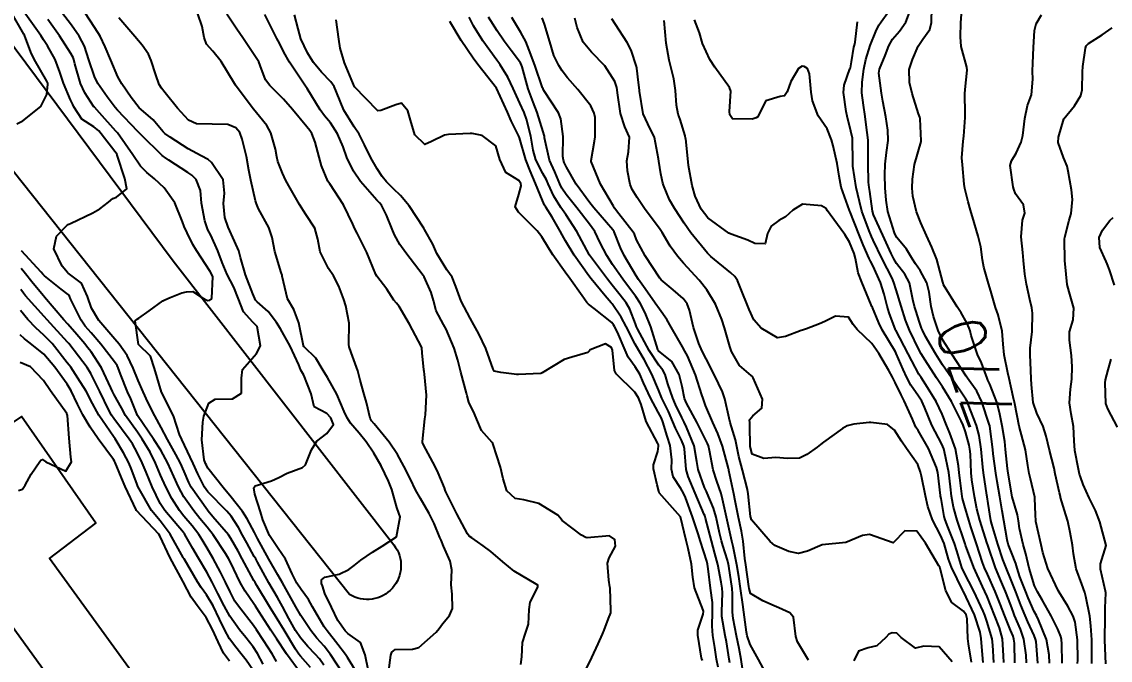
# Model space of a CAD drawing. Header units: metres. Extents: x 307586 to 320046, y 7427249 to 7434250.
# Drawn here: x 317930.8 to 318022.8, y 7431500.3 to 7431554.3 of the extents above; entities that cross this region are included whole.
import ezdxf
from ezdxf.enums import TextEntityAlignment as Align

# ---------------------------------------------------------------- set-up
doc = ezdxf.new("R2010")
doc.units = ezdxf.units.M
doc.header["$MEASUREMENT"] = 0
for name, color, linetype in [('Cotas', 45, 'Continuous'), ('Curvas de Nivel 1m', 11, 'Continuous'), ('Curvas de Nivel 5m', 15, 'Continuous'), ('Edificações', 30, 'Continuous'), ('Vias Primárias', 230, 'Continuous')]:
    doc.layers.add(name, color=color, linetype=linetype)
doc.styles.add('Style-STANDARD', font='STANDARD.shx')

msp = doc.modelspace()

# ---------------------------------------------------------------- linework, layer by layer
at = {"layer": 'Curvas de Nivel 1m', "flags": 128}
for points, elevation in [([(317930.397, 7431545.626), (317930.911, 7431545.894), (317932.441, 7431547.087), (317932.933, 7431548.104), (317933.033, 7431548.988), (317933.013, 7431549.079), (317932.945, 7431549.239), (317931.877, 7431551.096), (317931.57, 7431551.693), (317931.043, 7431553.109), (317930.995, 7431553.22), (317929.88, 7431555.121)], 747), ([(317955.242, 7431499.687), (317954.371, 7431500.645), (317954.232, 7431500.821), (317953.972, 7431501.229), (317952.991, 7431502.834), (317952.407, 7431503.796), (317951.764, 7431504.847), (317950.68, 7431506.619), (317950.537, 7431506.859), (317950.445, 7431507.025), (317949.46, 7431508.875), (317949.111, 7431509.513), (317948.49, 7431510.6), (317948.29, 7431510.892), (317946.98, 7431512.433), (317946.571, 7431512.909), (317946.514, 7431512.981), (317945.147, 7431514.931), (317944.934, 7431515.321), (317944.556, 7431516.246), (317944.242, 7431516.943), (317943.845, 7431517.676), (317943.142, 7431518.955), (317942.603, 7431519.965), (317942.065, 7431520.965), (317941.488, 7431522.108), (317941.076, 7431522.976), (317940.647, 7431523.941), (317940.222, 7431524.987), (317939.723, 7431526.049), (317939.059, 7431527.006), (317938.687, 7431527.429), (317937.321, 7431529.024), (317936.718, 7431530.046), (317936.38, 7431531.035), (317935.865, 7431532.164), (317934.752, 7431533.005), (317934.674, 7431533.061), (317934.231, 7431533.596), (317933.52, 7431535.073), (317933.741, 7431536.123), (317934.668, 7431537.061), (317934.747, 7431537.117), (317934.804, 7431537.145), (317934.946, 7431537.199), (317936.814, 7431538.099), (317937.406, 7431538.435), (317938.152, 7431539.017), (317938.516, 7431539.324), (317938.829, 7431539.439), (317939.697, 7431540.145), (317939.528, 7431541.003), (317938.895, 7431542.987), (317938.886, 7431543.01), (317938.873, 7431543.026), (317937.327, 7431545.026), (317936.906, 7431545.382), (317935.895, 7431546.027), (317935.216, 7431547.056), (317935.122, 7431547.254), (317934.929, 7431547.651), (317934.35, 7431549.066), (317934.039, 7431549.987), (317933.641, 7431551.073), (317932.984, 7431552.218), (317932.642, 7431552.738), (317932.418, 7431553.089), (317931.022, 7431555.078)], 748), ([(317959.041, 7431499.441), (317958.371, 7431500.535), (317958.193, 7431500.772), (317957.533, 7431501.627), (317956.631, 7431502.788), (317956.398, 7431503.111), (317955.385, 7431504.806), (317955.046, 7431505.428), (317954.438, 7431506.282), (317954.068, 7431506.824), (317953.679, 7431507.604), (317953.128, 7431508.833), (317952.482, 7431509.73), (317951.773, 7431510.847), (317951.205, 7431512.154), (317951.012, 7431512.855), (317950.535, 7431514.325), (317950.428, 7431514.862), (317950.545, 7431515.043), (317951.941, 7431515.454), (317952.552, 7431515.756), (317953.266, 7431516.123), (317954.56, 7431516.578), (317954.814, 7431516.816), (317955.321, 7431518.069), (317955.762, 7431518.802), (317956.6, 7431519.458), (317957.177, 7431520.214), (317956.959, 7431520.787), (317956.617, 7431521.163), (317955.537, 7431521.721), (317955.288, 7431522.81), (317954.657, 7431524.399), (317954.425, 7431524.822), (317954.241, 7431525.25), (317953.503, 7431526.832), (317952.705, 7431528.307), (317952.367, 7431528.845), (317951.642, 7431529.776), (317950.73, 7431530.594), (317950.592, 7431530.732), (317950.519, 7431530.872), (317950.359, 7431531.252), (317949.731, 7431532.88), (317949.324, 7431534.335), (317949.162, 7431534.886), (317948.791, 7431535.706), (317948.254, 7431536.895), (317947.996, 7431537.717), (317947.871, 7431538.9), (317947.966, 7431539.774), (317947.839, 7431540.9), (317946.867, 7431542.357), (317946.565, 7431542.61), (317945.987, 7431542.923), (317944.881, 7431543.512), (317943.362, 7431544.49), (317942.901, 7431544.82), (317942.762, 7431544.962), (317941.914, 7431545.976), (317940.921, 7431546.829), (317940.752, 7431546.992), (317940.062, 7431547.868), (317939.266, 7431549.007), (317938.952, 7431549.6), (317938.345, 7431551.016), (317937.872, 7431552.133), (317937.443, 7431553.026), (317937.004, 7431553.743), (317936.152, 7431555.043)], 751), ([(317960.287, 7431498.741), (317959.944, 7431500.322), (317959.854, 7431500.748), (317959.442, 7431501.813), (317958.391, 7431502.565), (317958.149, 7431502.772), (317957.53, 7431503.655), (317957.001, 7431504.784), (317956.435, 7431505.949), (317956.233, 7431506.585), (317956.166, 7431506.794), (317956.152, 7431507.089), (317956.451, 7431507.312), (317957.661, 7431507.572), (317958.461, 7431507.974), (317958.915, 7431508.315), (317959.472, 7431508.755), (317960.48, 7431509.435), (317961.285, 7431509.932), (317962.493, 7431510.72), (317962.807, 7431512.42), (317962.699, 7431512.718), (317962.52, 7431513.196), (317962.094, 7431514.724), (317961.834, 7431515.443), (317961.202, 7431516.734), (317960.579, 7431517.804), (317959.943, 7431518.75), (317959.339, 7431519.498), (317958.609, 7431520.331), (317958.316, 7431520.773), (317958.067, 7431521.327), (317957.465, 7431522.782), (317956.654, 7431524.196), (317956.312, 7431524.795), (317955.693, 7431525.824), (317954.682, 7431526.775), (317954.648, 7431526.82), (317954.627, 7431526.877), (317954.255, 7431528.825), (317953.824, 7431529.929), (317953.272, 7431530.835), (317952.834, 7431532.757), (317952.821, 7431532.839), (317952.756, 7431533.057), (317952.226, 7431534.848), (317951.98, 7431536.037), (317951.712, 7431536.856), (317950.827, 7431538.443), (317950.651, 7431538.872), (317950.59, 7431539.118), (317950.173, 7431540.877), (317950.028, 7431541.711), (317949.819, 7431542.881), (317949.459, 7431544.32), (317949.265, 7431544.886), (317948.907, 7431545.303), (317948.228, 7431545.578), (317946.91, 7431545.614), (317945.603, 7431545.623), (317944.913, 7431545.929), (317943.982, 7431546.949), (317942.936, 7431548.26), (317942.629, 7431548.654), (317942.447, 7431548.967), (317942.155, 7431549.772), (317941.765, 7431550.978), (317941.522, 7431551.526), (317940.986, 7431552.277), (317940.369, 7431552.996), (317939.016, 7431554.579)], 752), ([(317961.834, 7431499.249), (317962.033, 7431500.723), (317962.114, 7431500.984), (317962.378, 7431501.219), (317963.858, 7431501.225), (317964.38, 7431501.379), (317965.859, 7431502.678), (317966.095, 7431502.977), (317966.403, 7431503.368), (317966.992, 7431504.086), (317967.248, 7431504.662), (317967.204, 7431505.894), (317967.134, 7431506.663), (317967.178, 7431507.947), (317967.03, 7431508.664), (317966.485, 7431509.927), (317966.263, 7431510.445), (317966.175, 7431510.675), (317965.678, 7431511.856), (317965.257, 7431512.689), (317964.532, 7431513.961), (317964.119, 7431514.704), (317963.672, 7431515.589), (317963.116, 7431516.714), (317962.578, 7431517.694), (317961.882, 7431518.727), (317960.608, 7431520.277), (317960.391, 7431520.524), (317960.263, 7431520.745), (317959.955, 7431522.079), (317959.76, 7431522.753), (317959.429, 7431523.981), (317959.235, 7431524.764), (317958.678, 7431526.305), (317958.502, 7431526.772), (317958.483, 7431526.975), (317958.507, 7431528.772), (317958.211, 7431530.258), (317958.053, 7431530.777), (317957.615, 7431531.911), (317957.171, 7431532.786), (317956.762, 7431533.414), (317956.049, 7431534.801), (317955.862, 7431535.872), (317955.592, 7431536.808), (317954.82, 7431537.967), (317954.295, 7431538.825), (317953.501, 7431540.179), (317953.139, 7431540.837), (317952.859, 7431541.463), (317952.476, 7431542.453), (317952.372, 7431542.848), (317952.256, 7431543.475), (317951.875, 7431544.855), (317951.532, 7431545.484), (317950.917, 7431546.239), (317950.397, 7431546.875), (317948.952, 7431548.81), (317948.894, 7431548.891), (317948.798, 7431549.048), (317947.676, 7431550.903), (317946.982, 7431551.781), (317946.427, 7431552.358), (317946.233, 7431552.921), (317946.081, 7431553.849), (317945.697, 7431554.93)], 753), ([(317973.025, 7431499.935), (317973.11, 7431500.593), (317973.167, 7431501.81), (317973.393, 7431502.59), (317973.648, 7431503.344), (317973.729, 7431504.587), (317973.814, 7431505.201), (317974.442, 7431506.47), (317974.463, 7431506.58), (317974.444, 7431506.639), (317974.304, 7431506.723), (317972.461, 7431507.823), (317971.502, 7431508.61), (317970.482, 7431509.483), (317969.823, 7431509.967), (317968.864, 7431510.644), (317968.645, 7431510.798), (317968.496, 7431510.974), (317967.589, 7431512.659), (317966.67, 7431514.539), (317966.612, 7431514.669), (317966.545, 7431514.857), (317966.031, 7431516.151), (317965.764, 7431516.682), (317964.774, 7431518.513), (317964.694, 7431518.698), (317964.689, 7431518.794), (317964.906, 7431520.696), (317964.947, 7431521.025), (317965.044, 7431522.694), (317964.868, 7431524.488), (317964.835, 7431524.697), (317964.816, 7431524.849), (317964.679, 7431526.272), (317964.633, 7431526.7), (317964.601, 7431526.784), (317963.603, 7431528.711), (317962.728, 7431530.203), (317962.493, 7431530.486), (317962.271, 7431530.727), (317961.673, 7431531.667), (317960.838, 7431532.749), (317960.755, 7431532.903), (317959.986, 7431534.758), (317959.188, 7431536.377), (317958.978, 7431536.768), (317958.809, 7431537.148), (317958.017, 7431538.778), (317956.851, 7431540.564), (317956.749, 7431540.689), (317956.683, 7431540.793), (317956.156, 7431542.091), (317955.957, 7431542.804), (317955.628, 7431544.072), (317955.333, 7431544.814), (317955.159, 7431545.07), (317954.908, 7431545.376), (317953.698, 7431546.832), (317952.936, 7431547.714), (317951.788, 7431548.857), (317951.435, 7431549.34), (317950.97, 7431550.567), (317950.85, 7431550.871), (317950.642, 7431551.208), (317949.514, 7431552.885), (317949.004, 7431553.634), (317948.167, 7431554.899)], 754), ([(317988.372, 7431500.292), (317988.326, 7431500.41), (317988.298, 7431500.487), (317987.971, 7431502.414), (317987.985, 7431502.836), (317988.421, 7431504.184), (317988.452, 7431504.41), (317988.452, 7431504.438), (317988.424, 7431504.531), (317987.706, 7431506.417), (317987.546, 7431507.33), (317987.441, 7431508.42), (317987.167, 7431509.742), (317986.985, 7431510.425), (317986.513, 7431512.43), (317984.722, 7431514.457), (317984.669, 7431514.583), (317984.55, 7431515.123), (317984.218, 7431516.463), (317984.217, 7431516.815), (317984.585, 7431517.934), (317984.659, 7431518.392), (317984.652, 7431518.459), (317984.64, 7431518.506), (317984.594, 7431518.617), (317983.618, 7431520.47), (317983.183, 7431521.919), (317982.954, 7431522.477), (317982.64, 7431522.967), (317981.069, 7431524.504), (317980.943, 7431524.784), (317980.773, 7431526.509), (317980.686, 7431526.73), (317980.179, 7431527.027), (317978.887, 7431526.528), (317978.786, 7431526.425), (317978.681, 7431526.296), (317977.313, 7431525.907), (317976.674, 7431525.702), (317974.825, 7431524.578), (317974.716, 7431524.526), (317974.662, 7431524.518), (317972.81, 7431524.449), (317972.661, 7431524.451), (317971.332, 7431524.62), (317970.755, 7431524.72), (317970.665, 7431524.885), (317970.043, 7431526.636), (317969.469, 7431527.874), (317969.039, 7431528.647), (317968.718, 7431529.201), (317967.959, 7431530.658), (317967.514, 7431531.894), (317967.209, 7431532.665), (317966.762, 7431533.296), (317965.913, 7431534.683), (317965.568, 7431535.466), (317964.869, 7431536.699), (317964.804, 7431536.801), (317963.565, 7431538.713), (317962.841, 7431539.561), (317962.25, 7431540.132), (317961.645, 7431540.738), (317961.292, 7431541.178), (317960.864, 7431541.813), (317960.318, 7431542.756), (317959.797, 7431543.854), (317959.332, 7431544.766), (317958.909, 7431545.375), (317958.054, 7431546.779), (317957.439, 7431548.292), (317957.228, 7431548.787), (317956.957, 7431549.17), (317956.154, 7431549.991), (317955.494, 7431550.812), (317955.291, 7431551.131), (317954.981, 7431551.643), (317954.41, 7431552.826), (317954.184, 7431553.649), (317953.877, 7431554.831)], 756), ([(317991.88, 7431498.842), (317991.642, 7431500.367), (317991.477, 7431501.279), (317991.253, 7431502.371), (317990.97, 7431503.822), (317990.919, 7431504.375), (317990.913, 7431505.901), (317990.873, 7431506.376), (317990.6, 7431508.249), (317990.578, 7431508.379), (317990.477, 7431508.76), (317990.099, 7431509.996), (317989.989, 7431510.388), (317989.814, 7431511.079), (317989.516, 7431512.395), (317989.295, 7431513.163), (317988.77, 7431514.407), (317988.7, 7431514.563), (317988.548, 7431514.91), (317988.016, 7431516.415), (317987.905, 7431517.085), (317987.67, 7431518.419), (317987.026, 7431520.008), (317986.814, 7431520.428), (317986.617, 7431520.825), (317986.098, 7431521.908), (317985.863, 7431522.442), (317985.428, 7431523.672), (317985.219, 7431524.452), (317985.024, 7431524.812), (317984.671, 7431525.233), (317983.851, 7431526.468), (317982.883, 7431528.306), (317982.806, 7431528.479), (317982.715, 7431528.728), (317982.218, 7431529.978), (317981.919, 7431530.492), (317981.405, 7431531.165), (317980.748, 7431531.993), (317980.337, 7431532.514), (317978.904, 7431534.406), (317978.817, 7431534.53), (317978.784, 7431534.59), (317977.749, 7431536.541), (317976.824, 7431537.973), (317976.401, 7431538.556), (317975.789, 7431539.513), (317975.32, 7431540.573), (317975.175, 7431540.894), (317974.861, 7431541.426), (317974.293, 7431542.586), (317974.06, 7431543.413), (317973.85, 7431544.591), (317973.492, 7431546.02), (317973.293, 7431546.596), (317972.935, 7431547.379), (317972.352, 7431548.609), (317971.922, 7431549.575), (317971.274, 7431550.625), (317971.143, 7431550.796), (317970.977, 7431551.012), (317969.788, 7431552.642), (317969.012, 7431553.914), (317968.633, 7431554.654)], 759), ([(317997.327, 7431500.3), (317996.396, 7431501.868), (317996.263, 7431502.312), (317996.058, 7431503.954), (317995.744, 7431504.32), (317994.831, 7431504.738), (317994.429, 7431504.91), (317993.476, 7431505.307), (317992.439, 7431505.953), (317992.308, 7431506.361), (317992.283, 7431506.524), (317992.024, 7431508.364), (317991.96, 7431508.884), (317991.819, 7431510.367), (317991.68, 7431511.194), (317991.415, 7431512.371), (317991.142, 7431513.769), (317991.03, 7431514.375), (317990.606, 7431516.336), (317990.598, 7431516.38), (317990.565, 7431516.499), (317990.058, 7431518.388), (317989.677, 7431519.473), (317989.255, 7431520.404), (317988.634, 7431521.838), (317988.425, 7431522.412), (317988.327, 7431522.733), (317987.768, 7431524.419), (317987.094, 7431526.011), (317986.892, 7431526.428), (317986.688, 7431526.788), (317985.734, 7431528.445), (317985.366, 7431529.097), (317984.728, 7431529.973), (317984.373, 7431530.464), (317983.519, 7431531.698), (317982.962, 7431532.478), (317982.758, 7431532.787), (317981.747, 7431534.496), (317981.451, 7431535.161), (317980.912, 7431536.508), (317980.805, 7431536.674), (317979.196, 7431538.526), (317978.837, 7431538.967), (317977.694, 7431540.542), (317976.867, 7431541.971), (317976.685, 7431542.367), (317976.611, 7431542.554), (317976.562, 7431542.87), (317976.582, 7431544.555), (317976.404, 7431546.044), (317976.192, 7431546.561), (317974.951, 7431548.451), (317974.892, 7431548.581), (317974.858, 7431548.676), (317974.197, 7431550.588), (317973.718, 7431551.86), (317973.423, 7431552.596), (317973.004, 7431553.351), (317972.243, 7431554.612)], 761), ([(318011.115, 7431500.133), (318010.856, 7431501.675), (318010.811, 7431502.136), (318010.748, 7431503.808), (318010.657, 7431504.138), (318010.426, 7431504.458), (318009.457, 7431505.179), (318008.948, 7431506.162), (318008.471, 7431508.053), (318008.43, 7431508.17), (318008.355, 7431508.29), (318007.231, 7431510.183), (318006.508, 7431511.211), (318005.483, 7431511.231), (318004.493, 7431510.22), (318002.503, 7431510.917), (318001.9, 7431510.848), (318000.493, 7431510.26), (317998.49, 7431510.045), (317997.257, 7431509.53), (317996.483, 7431509.322), (317995.663, 7431509.5), (317994.489, 7431509.997), (317994.095, 7431510.344), (317992.52, 7431512.164), (317992.452, 7431512.361), (317992.438, 7431512.447), (317992.244, 7431514.363), (317992.172, 7431514.738), (317991.746, 7431516.368), (317991.44, 7431517.512), (317991.265, 7431518.373), (317991.161, 7431518.937), (317990.72, 7431520.388), (317990.618, 7431520.755), (317990.26, 7431522.394), (317990.057, 7431522.987), (317989.391, 7431524.403), (317988.677, 7431525.768), (317988.343, 7431526.413), (317988.05, 7431527.059), (317987.611, 7431528.421), (317987.272, 7431529.88), (317987.073, 7431530.427), (317986.737, 7431530.868), (317985.902, 7431531.6), (317984.875, 7431532.458), (317984.755, 7431532.589), (317983.524, 7431534.473), (317982.796, 7431535.821), (317982.612, 7431536.294), (317982.513, 7431536.484), (317981.304, 7431538.025), (317980.935, 7431538.508), (317980.894, 7431538.57), (317980.834, 7431538.659), (317979.754, 7431540.521), (317978.95, 7431542.452), (317978.947, 7431542.529), (317979.254, 7431544.17), (317979.3, 7431544.526), (317979.287, 7431546.159), (317979.213, 7431546.527), (317978.932, 7431547.147), (317977.831, 7431548.541), (317976.963, 7431549.516), (317976.519, 7431550.107), (317976.22, 7431550.561), (317975.812, 7431551.398), (317975.466, 7431552.573), (317975.015, 7431554.048), (317974.81, 7431554.582)], 762), ([(318016.719, 7431500.067), (318016.575, 7431501.894), (318016.536, 7431502.069), (318016.406, 7431502.393), (318015.887, 7431503.548), (318015.656, 7431504.082), (318015.296, 7431504.951), (318014.862, 7431506.094), (318014.458, 7431507.081), (318014.034, 7431508.104), (318013.774, 7431508.813), (318013.355, 7431510.111), (318012.836, 7431511.799), (318012.764, 7431512.118), (318012.537, 7431513.536), (318012.448, 7431514.121), (318012.425, 7431514.24), (318012.131, 7431516.124), (318012.078, 7431516.62), (318011.931, 7431518.13), (318011.762, 7431519.29), (318011.532, 7431520.136), (318010.845, 7431521.942), (318010.768, 7431522.148), (318010.726, 7431522.231), (318010.645, 7431522.355), (318009.417, 7431524.162), (318008.674, 7431525.265), (318008.09, 7431526.176), (318007.241, 7431527.648), (318006.964, 7431528.187), (318006.891, 7431528.365), (318006.72, 7431528.87), (318006.397, 7431529.862), (318006.294, 7431530.197), (318006.163, 7431530.777), (318005.876, 7431532.203), (318005.489, 7431532.928), (318004.779, 7431533.841), (318004.552, 7431534.222), (318004.329, 7431534.683), (318003.623, 7431536.232), (318002.828, 7431537.935), (318002.742, 7431538.241), (318002.527, 7431539.922), (318002.478, 7431540.246), (318002.416, 7431540.69), (318002.371, 7431542.248), (318002.391, 7431543.74), (318002.378, 7431544.248), (318002.224, 7431545.558), (318002.116, 7431546.252), (318001.971, 7431547.221), (318001.852, 7431548.257), (318001.859, 7431549.154), (318002.01, 7431550.254), (318002.18, 7431551.057), (318002.547, 7431552.247), (318003.015, 7431553.443), (318003.288, 7431553.97), (318003.484, 7431554.235), (318004.115, 7431555.146)], 768), ([(318017.714, 7431500.057), (318017.696, 7431500.744), (318017.444, 7431502.06), (318016.785, 7431503.701), (318016.601, 7431504.068), (318016.426, 7431504.424), (318015.92, 7431505.56), (318015.713, 7431506.081), (318015.212, 7431507.339), (318014.968, 7431508.093), (318014.853, 7431508.471), (318014.486, 7431509.41), (318014.23, 7431510.103), (318014.137, 7431510.465), (318013.85, 7431512.107), (318013.712, 7431512.927), (318013.501, 7431514.11), (318013.274, 7431515.394), (318013.165, 7431516.114), (318012.961, 7431517.742), (318012.913, 7431518.117), (318012.661, 7431520.071), (318012.654, 7431520.12), (318012.615, 7431520.259), (318011.999, 7431522.13), (318011.557, 7431523.041), (318010.767, 7431524.148), (318010.722, 7431524.208), (318010.664, 7431524.3), (318009.453, 7431526.162), (318008.7, 7431527.337), (318008.296, 7431528.174), (318007.899, 7431529.352), (318007.696, 7431530.18), (318007.525, 7431531.408), (318007.327, 7431532.184), (318006.773, 7431533.244), (318006.382, 7431533.799), (318006.123, 7431534.2), (318005.623, 7431535.039), (318004.801, 7431536.031), (318004.685, 7431536.221), (318004.597, 7431536.431), (318004.055, 7431538.228), (318003.894, 7431539.178), (318003.822, 7431540.23), (318003.792, 7431541.307), (318003.816, 7431542.231), (318003.927, 7431543.195), (318004.076, 7431544.228), (318004.048, 7431545.093), (318003.871, 7431546.231), (318003.63, 7431547.546), (318003.504, 7431548.234), (318003.292, 7431549.915), (318003.337, 7431550.236), (318003.812, 7431551.411), (318004.133, 7431552.229), (318004.44, 7431552.794), (318005.015, 7431553.45), (318005.576, 7431554.212), (318005.862, 7431555.038)], 769), ([(318020.084, 7431500.024), (318020.093, 7431500.309), (318020.082, 7431502.025), (318019.893, 7431503.504), (318019.713, 7431504.031), (318019.263, 7431504.87), (318018.525, 7431506.049), (318018.445, 7431506.184), (318017.577, 7431508.059), (318017.157, 7431509.392), (318017.015, 7431510.065), (318016.562, 7431512.03), (318016.555, 7431512.07), (318016.528, 7431512.596), (318016.476, 7431514.005), (318016.468, 7431514.071), (318016.117, 7431515.635), (318016.006, 7431516.078), (318015.883, 7431516.77), (318015.683, 7431518.084), (318015.449, 7431518.935), (318015.149, 7431520.092), (318014.778, 7431521.961), (318014.745, 7431522.098), (318014.726, 7431522.181), (318014.648, 7431522.57), (318014.289, 7431524.104), (318014.179, 7431524.594), (318013.874, 7431526.108), (318013.79, 7431527.016), (318013.709, 7431528.11), (318013.362, 7431529.479), (318013.158, 7431530.116), (318012.753, 7431531.491), (318012.561, 7431532.123), (318012.17, 7431533.523), (318012.056, 7431534.131), (318011.895, 7431535.235), (318011.69, 7431536.137), (318011.196, 7431537.776), (318011.087, 7431538.146), (318011.035, 7431538.347), (318010.842, 7431539.028), (318010.544, 7431540.153), (318010.49, 7431540.522), (318010.344, 7431542.155), (318010.295, 7431542.75), (318010.408, 7431544.155), (318010.482, 7431544.58), (318010.581, 7431546.153), (318010.568, 7431546.514), (318010.562, 7431548.154), (318010.593, 7431548.517), (318010.756, 7431550.152), (318010.722, 7431550.408), (318010.251, 7431552.158), (318010.182, 7431552.988), (318010.218, 7431554.158), (318010.282, 7431554.906)], 771), ([(318021.294, 7431500.011), (318021.303, 7431501.098), (318021.283, 7431502.011), (318021.213, 7431503.214), (318021.121, 7431504.013), (318020.78, 7431505.676), (318020.698, 7431506.017), (318020.454, 7431506.731), (318019.974, 7431508.027), (318019.739, 7431509.284), (318019.643, 7431510.033), (318019.461, 7431511.084), (318019.252, 7431512.039), (318019.087, 7431512.6), (318018.65, 7431514.048), (318018.629, 7431514.134), (318018.547, 7431514.454), (318018.189, 7431516.054), (318018.095, 7431516.53), (318017.724, 7431518.059), (318017.436, 7431519.23), (318017.184, 7431520.064), (318016.63, 7431521.178), (318016.326, 7431522.075), (318016.179, 7431523.598), (318016.161, 7431524.078), (318016.099, 7431525.5), (318016.068, 7431526.079), (318016.09, 7431526.681), (318016.253, 7431528.077), (318016.28, 7431529.628), (318016.216, 7431530.078), (318016.046, 7431530.778), (318015.764, 7431532.085), (318015.622, 7431532.938), (318015.519, 7431534.089), (318015.468, 7431534.768), (318015.319, 7431536.092), (318015.438, 7431537.477), (318015.633, 7431538.088), (318015.526, 7431538.776), (318014.849, 7431539.708), (318014.694, 7431540.102), (318014.644, 7431540.314), (318014.378, 7431542.105), (318014.488, 7431542.503), (318014.893, 7431543.14), (318015.323, 7431544.094), (318015.459, 7431544.642), (318015.616, 7431546.09), (318015.846, 7431547.18), (318016.184, 7431548.082), (318016.299, 7431549.412), (318016.26, 7431550.081), (318016.304, 7431550.759), (318016.354, 7431552.08), (318016.446, 7431553.508), (318016.598, 7431554.076), (318017.031, 7431554.854)], 772), ([(317956.364, 7431499.896), (317955.981, 7431500.408), (317955.631, 7431500.801), (317955.017, 7431501.448), (317954.387, 7431502.196), (317953.964, 7431502.824), (317953.407, 7431503.831), (317952.873, 7431504.835), (317952.431, 7431505.613), (317951.709, 7431506.847), (317950.749, 7431508.577), (317950.595, 7431508.859), (317950.475, 7431509.076), (317949.839, 7431510.222), (317949.48, 7431510.875), (317949.128, 7431511.509), (317948.509, 7431512.474), (317948.16, 7431512.894), (317946.537, 7431514.541), (317946.264, 7431514.914), (317945.69, 7431516.059), (317945.3, 7431516.929), (317944.586, 7431518.468), (317944.344, 7431518.942), (317944.166, 7431519.375), (317943.645, 7431520.95), (317942.633, 7431522.96), (317942.044, 7431524.966), (317941.697, 7431525.994), (317940.683, 7431526.99), (317940.391, 7431528.993), (317940.561, 7431529.135), (317940.706, 7431529.213), (317941.574, 7431529.835), (317942.73, 7431530.667), (317942.919, 7431530.77), (317943.356, 7431530.954), (317944.344, 7431531.337), (317944.738, 7431531.441), (317945.271, 7431531.465), (317946.091, 7431530.92), (317946.53, 7431530.712), (317946.731, 7431530.721), (317946.84, 7431530.8), (317946.876, 7431530.909), (317946.967, 7431532.691), (317946.889, 7431532.909), (317946.757, 7431533.152), (317945.581, 7431534.928), (317945.29, 7431535.435), (317944.798, 7431536.428), (317944.546, 7431536.943), (317944.407, 7431537.344), (317943.746, 7431538.951), (317942.842, 7431540.213), (317942.05, 7431540.972), (317941.387, 7431541.511), (317940.864, 7431542.058), (317940.205, 7431542.997), (317938.901, 7431544.863), (317938.778, 7431545.011), (317937.385, 7431546.559), (317936.963, 7431547.03), (317936.923, 7431547.079), (317936.137, 7431548.244), (317935.77, 7431549.048), (317935.311, 7431550.711), (317935.217, 7431551.056), (317935.153, 7431551.236), (317934.978, 7431551.561), (317934.008, 7431553.07), (317933.013, 7431554.449)], 749), ([(317989.693, 7431499.717), (317989.56, 7431500.392), (317989.407, 7431501.375), (317989.251, 7431502.397), (317989.181, 7431503.168), (317989.223, 7431504.398), (317989.207, 7431505.175), (317989.036, 7431506.401), (317988.856, 7431508.015), (317988.795, 7431508.405), (317988.729, 7431508.659), (317988.483, 7431509.458), (317988.167, 7431510.413), (317988.022, 7431510.89), (317987.532, 7431512.42), (317986.921, 7431514.044), (317986.763, 7431514.428), (317986.547, 7431514.82), (317985.906, 7431515.789), (317985.757, 7431516.442), (317985.771, 7431517.247), (317985.64, 7431518.444), (317985.397, 7431519.244), (317985.02, 7431520.454), (317984.906, 7431520.745), (317984.621, 7431521.272), (317983.975, 7431522.467), (317983.391, 7431523.733), (317983.062, 7431524.476), (317982.669, 7431525.104), (317982.089, 7431525.901), (317981.835, 7431526.493), (317981.192, 7431528.017), (317980.941, 7431528.507), (317980.86, 7431528.654), (317980.716, 7431528.835), (317979.215, 7431530.038), (317978.732, 7431530.394), (317978.589, 7431530.531), (317978.186, 7431531.088), (317977.142, 7431532.546), (317976.761, 7431533.083), (317975.729, 7431534.566), (317975.365, 7431535.147), (317974.798, 7431536.075), (317974.406, 7431536.584), (317972.826, 7431538.152), (317972.537, 7431538.604), (317972.843, 7431539.655), (317973.05, 7431540.399), (317973.005, 7431540.598), (317972.855, 7431540.839), (317971.752, 7431541.506), (317971.243, 7431542.624), (317970.89, 7431543.781), (317969.744, 7431544.642), (317968.905, 7431544.809), (317968.731, 7431544.825), (317966.904, 7431544.734), (317966.566, 7431544.675), (317965.447, 7431544.139), (317964.891, 7431543.874), (317964.046, 7431544.709), (317963.685, 7431545.943), (317963.459, 7431546.715), (317962.933, 7431547.38), (317962.435, 7431547.222), (317961.182, 7431546.746), (317960.923, 7431546.728), (317960.881, 7431546.75), (317958.953, 7431548.77), (317958.107, 7431550.779), (317957.737, 7431552.031), (317957.616, 7431552.784), (317957.397, 7431554.406)], 757), ([(317990.67, 7431500.077), (317990.626, 7431500.377), (317990.395, 7431501.851), (317990.297, 7431502.382), (317990.02, 7431503.987), (317990.009, 7431504.386), (317990.052, 7431505.998), (317990.029, 7431506.386), (317989.952, 7431506.885), (317989.667, 7431508.392), (317989.418, 7431509.332), (317989.122, 7431510.401), (317988.63, 7431512.299), (317988.606, 7431512.409), (317988.586, 7431512.471), (317988.525, 7431512.621), (317987.745, 7431514.418), (317987.155, 7431515.825), (317986.99, 7431516.426), (317986.854, 7431518.162), (317986.8, 7431518.428), (317986.597, 7431518.887), (317986.085, 7431519.915), (317985.874, 7431520.441), (317985.496, 7431521.321), (317984.944, 7431522.455), (317984.643, 7431523.153), (317984.084, 7431524.466), (317983.429, 7431525.718), (317982.994, 7431526.477), (317982.691, 7431527.009), (317981.922, 7431528.492), (317981.504, 7431529.281), (317980.732, 7431530.41), (317980.649, 7431530.511), (317980.155, 7431531.099), (317978.969, 7431532.528), (317978.757, 7431532.791), (317977.514, 7431534.543), (317976.795, 7431535.745), (317976.502, 7431536.257), (317976.329, 7431536.557), (317975.654, 7431537.734), (317975.112, 7431538.576), (317975.012, 7431538.755), (317974.838, 7431539.137), (317974.244, 7431540.586), (317973.803, 7431541.651), (317973.446, 7431542.594), (317972.9, 7431544.437), (317972.843, 7431544.601), (317972.196, 7431545.891), (317971.89, 7431546.615), (317970.953, 7431548.63), (317969.389, 7431550.646), (317968.978, 7431551.184), (317967.97, 7431552.66), (317967.017, 7431554.289)], 758), ([(318012.112, 7431500.123), (318012.071, 7431500.43), (318011.94, 7431502.125), (318011.859, 7431502.675), (318011.374, 7431504.13), (318010.442, 7431506.097), (318010.423, 7431506.121), (318010.415, 7431506.14), (318010.391, 7431506.193), (318009.424, 7431508.156), (318009.173, 7431508.853), (318008.802, 7431510.165), (318008.503, 7431510.868), (318007.823, 7431512.177), (318007.422, 7431513.293), (318007.217, 7431514.183), (318006.888, 7431515.858), (318006.816, 7431516.187), (318006.573, 7431516.85), (318005.618, 7431518.205), (318005.194, 7431518.806), (318004.608, 7431519.745), (318004.016, 7431520.226), (318002.615, 7431520.387), (318002.461, 7431520.397), (318001.176, 7431520.262), (318000.611, 7431520.096), (318000.223, 7431519.888), (317998.597, 7431518.717), (317998.355, 7431518.533), (317998.071, 7431518.295), (317997.199, 7431517.689), (317996.579, 7431517.382), (317995.56, 7431517.343), (317994.579, 7431517.437), (317993.569, 7431517.36), (317992.583, 7431517.706), (317992.39, 7431518.362), (317992.378, 7431520.13), (317992.361, 7431520.364), (317992.359, 7431520.622), (317992.622, 7431520.962), (317993.382, 7431521.602), (317993.457, 7431522.352), (317992.661, 7431524.175), (317992.586, 7431524.285), (317992.487, 7431524.363), (317991.488, 7431525.195), (317990.827, 7431526.388), (317990.689, 7431526.814), (317990.231, 7431528.395), (317990.013, 7431529.104), (317989.48, 7431530.403), (317988.751, 7431531.608), (317988.102, 7431532.417), (317986.774, 7431533.868), (317986.261, 7431534.438), (317985.63, 7431535.286), (317984.957, 7431536.458), (317984.806, 7431536.69), (317983.465, 7431538.474), (317982.842, 7431539.408), (317982.434, 7431540.071), (317982.257, 7431540.489), (317982.042, 7431541.67), (317981.963, 7431542.494), (317982.111, 7431543.266), (317982.213, 7431544.49), (317981.799, 7431545.384), (317981.438, 7431546.502), (317981.198, 7431548.257), (317981.17, 7431548.507), (317981.141, 7431548.693), (317980.96, 7431549.201), (317980.11, 7431550.519), (317978.984, 7431551.683), (317978.286, 7431552.537), (317977.775, 7431553.779), (317977.569, 7431554.545)], 763), ([(318012.996, 7431500.114), (318012.934, 7431501.576), (318012.857, 7431502.115), (318012.418, 7431503.607), (318012.234, 7431504.122), (318012.09, 7431504.459), (318011.302, 7431506.131), (318010.467, 7431507.76), (318010.299, 7431508.143), (318009.869, 7431509.532), (318009.668, 7431510.152), (318009.106, 7431511.569), (318008.884, 7431512.165), (318008.811, 7431512.451), (318008.541, 7431513.978), (318008.504, 7431514.17), (318008.496, 7431514.218), (318008.264, 7431516.173), (318008.156, 7431516.587), (318007.469, 7431518.181), (318006.608, 7431519.724), (318006.418, 7431519.999), (318006.317, 7431520.194), (318006.132, 7431520.686), (318005.423, 7431522.208), (318005.162, 7431522.726), (318004.658, 7431523.767), (318004.43, 7431524.222), (318004.116, 7431524.778), (318003.293, 7431526.234), (318002.696, 7431527.079), (318001.437, 7431528.259), (318001.121, 7431528.668), (318000.723, 7431529.305), (317999.628, 7431529.377), (317998.719, 7431528.939), (317998.272, 7431528.74), (317997.164, 7431528.305), (317996.829, 7431528.191), (317996.711, 7431528.155), (317995.384, 7431527.649), (317994.701, 7431527.558), (317993.334, 7431528.354), (317992.72, 7431529.074), (317992.31, 7431529.947), (317992.152, 7431530.369), (317991.732, 7431531.391), (317991.324, 7431532.382), (317991.109, 7431532.727), (317990.769, 7431533.043), (317989.072, 7431534.407), (317988.786, 7431534.693), (317987.382, 7431536.424), (317986.815, 7431537.241), (317986.031, 7431538.442), (317985.592, 7431539.201), (317985.066, 7431540.457), (317985.021, 7431540.624), (317984.862, 7431541.399), (317984.684, 7431542.462), (317984.665, 7431542.673), (317984.309, 7431544.466), (317983.755, 7431545.631), (317983.359, 7431546.476), (317983.048, 7431548.382), (317983.037, 7431548.479), (317982.959, 7431549.111), (317982.825, 7431550.336), (317982.8, 7431550.483), (317982.349, 7431551.852), (317982.016, 7431552.495), (317981.015, 7431554.011), (317980.717, 7431554.513)], 764), ([(318014.77, 7431500.094), (318014.748, 7431501.745), (318014.706, 7431502.095), (318014.631, 7431502.323), (318014.41, 7431502.839), (318013.898, 7431504.105), (318013.557, 7431504.984), (318013.112, 7431506.113), (318012.465, 7431507.567), (318012.212, 7431508.123), (318012.053, 7431508.549), (318011.53, 7431510.13), (318011.071, 7431511.578), (318010.897, 7431512.136), (318010.535, 7431513.368), (318010.363, 7431513.964), (318010.328, 7431514.143), (318010.138, 7431515.726), (318010.082, 7431516.147), (318010.004, 7431516.716), (318009.766, 7431518.158), (318009.291, 7431519.478), (318008.991, 7431520.166), (318008.627, 7431521.095), (318008.122, 7431522.175), (318007.255, 7431523.586), (318006.848, 7431524.188), (318006.666, 7431524.487), (318006.075, 7431525.597), (318005.768, 7431526.204), (318004.713, 7431528.202), (318004.703, 7431528.22), (318004.159, 7431529.658), (318003.974, 7431530.228), (318003.733, 7431531.246), (318003.432, 7431532.233), (318002.777, 7431533.645), (318002.573, 7431534.035), (318002.473, 7431534.245), (318001.955, 7431535.413), (318001.614, 7431536.258), (318000.832, 7431538.236), (318000.818, 7431538.27), (318000.804, 7431538.299), (318000.107, 7431540.277), (317999.933, 7431541.214), (317999.761, 7431542.281), (317999.407, 7431543.776), (317999.281, 7431544.286), (317998.912, 7431545.193), (317998.149, 7431546.298), (317997.66, 7431547.585), (317997.561, 7431548.304), (317997.415, 7431549.859), (317997.243, 7431550.307), (317996.976, 7431550.486), (317996.797, 7431550.491), (317996.503, 7431550.317), (317995.829, 7431549.195), (317995.544, 7431548.331), (317995.294, 7431547.988), (317994.947, 7431547.935), (317993.717, 7431547.576), (317993.106, 7431546.358), (317993.046, 7431546.235), (317992.921, 7431546.143), (317992.567, 7431546.012), (317990.92, 7431546.053), (317990.684, 7431546.392), (317990.651, 7431546.669), (317990.758, 7431548.392), (317990.65, 7431548.699), (317989.42, 7431550.406), (317988.979, 7431551.058), (317988.372, 7431552.416), (317988.116, 7431553.309), (317987.702, 7431554.423)], 766), ([(318015.755, 7431500.079), (318015.727, 7431500.735), (318015.542, 7431502.083), (318015.259, 7431502.935), (318014.75, 7431504.095), (318014.657, 7431504.329), (318014.431, 7431504.952), (318013.998, 7431506.104), (318013.654, 7431506.909), (318013.158, 7431508.113), (318012.492, 7431510.034), (318012.465, 7431510.12), (318012.45, 7431510.164), (318011.823, 7431512.127), (318011.559, 7431513.104), (318011.367, 7431514.132), (318011.143, 7431515.548), (318011.083, 7431516.135), (318011.02, 7431517.709), (318010.989, 7431518.144), (318010.931, 7431518.479), (318010.607, 7431519.604), (318010.413, 7431520.152), (318010.254, 7431520.518), (318009.422, 7431522.162), (318008.655, 7431523.407), (318008.148, 7431524.175), (318007.201, 7431525.661), (318006.871, 7431526.188), (318006.688, 7431526.511), (318005.866, 7431528.203), (318005.542, 7431529.028), (318005.16, 7431530.214), (318004.754, 7431531.607), (318004.563, 7431532.222), (318004.414, 7431532.576), (318003.574, 7431534.232), (318002.798, 7431535.794), (318002.657, 7431536.098), (318002.596, 7431536.243), (318002.456, 7431536.598), (318001.857, 7431538.255), (318001.638, 7431539.055), (318001.371, 7431540.262), (318001.089, 7431542.058), (318001.078, 7431542.267), (318001.076, 7431542.459), (318001.054, 7431544.268), (318001.042, 7431544.406), (318000.91, 7431545.004), (318000.606, 7431546.273), (318000.53, 7431546.673), (318000.304, 7431548.276), (318000.337, 7431548.898), (318000.84, 7431550.271), (318000.875, 7431550.37), (318000.982, 7431550.876), (318001.172, 7431552.095), (318001.218, 7431552.267), (318001.281, 7431552.541), (318001.473, 7431554.263)], 767), ([(318022.477, 7431499.999), (318022.403, 7431502), (318022.407, 7431504), (318022.43, 7431504.733), (318022.472, 7431505.97), (318022.47, 7431506), (318022.445, 7431506.139), (318022.028, 7431508.004), (318022.023, 7431508.459), (318022.493, 7431510), (318021.977, 7431512.005), (318021.598, 7431512.944), (318021.072, 7431514.015), (318020.554, 7431515.163), (318020.332, 7431515.795), (318020.261, 7431516.025), (318020.152, 7431516.443), (318019.841, 7431518.038), (318019.787, 7431518.853), (318019.728, 7431520.039), (318019.543, 7431521.127), (318019.411, 7431522.042), (318019.488, 7431523.208), (318019.607, 7431524.041), (318019.631, 7431525.083), (318019.582, 7431526.041), (318019.397, 7431527.349), (318019.416, 7431528.043), (318019.706, 7431529.057), (318019.758, 7431530.04), (318019.376, 7431531.421), (318019.211, 7431532.046), (318019.034, 7431533.794), (318019.017, 7431534.048), (318018.977, 7431535.872), (318018.998, 7431536.048), (318019.386, 7431537.483), (318019.541, 7431538.043), (318019.646, 7431539.241), (318019.577, 7431540.043), (318019.299, 7431541.623), (318019.194, 7431542.047), (318018.89, 7431542.777), (318018.453, 7431544.054), (318018.459, 7431544.502), (318018.923, 7431546.05), (318019.828, 7431547.153), (318020.369, 7431548.036), (318020.483, 7431548.51), (318020.507, 7431550.035), (318020.541, 7431550.473), (318020.762, 7431552.032), (318020.822, 7431552.214), (318021.007, 7431552.419), (318022.166, 7431553.164), (318023.02, 7431553.733)], 773), ([(318023.196, 7431531.996), (318022.776, 7431533.303), (318022.581, 7431533.803), (318022.491, 7431534.004), (318021.957, 7431535.175), (318021.901, 7431536.014), (318022.189, 7431536.632), (318022.825, 7431537.459), (318023.098, 7431537.728)], 774), ([(317954.357, 7431499.254), (317953.197, 7431500.832), (317952.385, 7431502.071), (317951.888, 7431502.845), (317950.856, 7431504.416), (317950.568, 7431504.859), (317950.425, 7431505.071), (317949.7, 7431506.136), (317949.289, 7431506.877), (317948.468, 7431508.586), (317948.309, 7431508.892), (317948.05, 7431509.322), (317946.998, 7431510.905), (317946.499, 7431511.548), (317945.876, 7431512.289), (317945.367, 7431512.927), (317944.531, 7431514.119), (317944.063, 7431514.945), (317943.684, 7431515.816), (317943.18, 7431516.954), (317942.579, 7431518.046), (317941.995, 7431518.966), (317940.613, 7431520.98), (317940.032, 7431522.394), (317939.769, 7431522.993), (317939.17, 7431524.487), (317938.973, 7431525.005), (317938.873, 7431525.216), (317938.668, 7431525.518), (317937.513, 7431527.022), (317936.692, 7431527.971), (317936.189, 7431528.529), (317935.829, 7431529.043), (317934.943, 7431530.844), (317934.857, 7431531.058), (317934.817, 7431531.142), (317934.734, 7431531.217), (317934.151, 7431531.654), (317932.75, 7431532.772), (317932.599, 7431532.929), (317932.465, 7431533.084), (317930.78, 7431534.9)], 747), ([(317952.367, 7431500.201), (317951.981, 7431500.844), (317951.264, 7431501.971), (317950.675, 7431502.857), (317950.399, 7431503.246), (317949.129, 7431504.879), (317948.843, 7431505.3), (317948.435, 7431506.089), (317948.044, 7431506.894), (317947.617, 7431507.737), (317946.995, 7431508.905), (317946.482, 7431509.78), (317946.061, 7431510.489), (317945.781, 7431510.921), (317945.218, 7431511.647), (317944.508, 7431512.468), (317944.144, 7431512.944), (317943.51, 7431513.968), (317942.984, 7431514.956), (317942.553, 7431515.947), (317942.13, 7431516.964), (317941.664, 7431517.877), (317941.008, 7431518.976), (317940.592, 7431519.584), (317939.596, 7431520.995), (317939.235, 7431521.617), (317938.63, 7431522.717), (317938.476, 7431523.012), (317938.343, 7431523.307), (317937.547, 7431525.021), (317936.676, 7431526.362), (317936.383, 7431526.738), (317936.141, 7431527.038), (317935.467, 7431527.825), (317934.699, 7431528.699), (317934.385, 7431529.063), (317932.731, 7431530.98), (317932.645, 7431531.081), (317931.786, 7431532.137), (317931.017, 7431533.106), (317930.757, 7431533.412)], 746), ([(317950.359, 7431499.491), (317949.803, 7431500.304), (317949.35, 7431500.875), (317948.909, 7431501.413), (317948.385, 7431502.12), (317947.944, 7431502.894), (317947.529, 7431503.776), (317946.987, 7431504.904), (317946.432, 7431505.834), (317945.979, 7431506.457), (317945.685, 7431506.921), (317944.546, 7431508.865), (317944.501, 7431508.94), (317944.489, 7431508.956), (317944.473, 7431508.992), (317943.377, 7431510.951), (317942.504, 7431512.073), (317941.792, 7431512.967), (317940.733, 7431514.785), (317940.641, 7431514.979), (317940.545, 7431515.224), (317940.079, 7431516.509), (317939.868, 7431516.99), (317939.414, 7431517.84), (317938.722, 7431519.008), (317938.586, 7431519.205), (317937.321, 7431521.023), (317936.626, 7431522.297), (317936.392, 7431522.795), (317936.262, 7431523.036), (317935.564, 7431524.132), (317934.959, 7431525.056), (317934.835, 7431525.228), (317934.667, 7431525.446), (317933.382, 7431527.073), (317932.69, 7431527.779), (317931.998, 7431528.389), (317931.318, 7431529.101), (317930.714, 7431529.859)], 744), ([(317948.366, 7431500.225), (317947.886, 7431500.895), (317947.433, 7431501.849), (317946.951, 7431502.904), (317946.408, 7431503.916), (317945.658, 7431504.921), (317945.125, 7431505.624), (317944.464, 7431506.94), (317944.444, 7431506.985), (317943.375, 7431508.951), (317942.491, 7431510.817), (317942.402, 7431510.961), (317940.513, 7431512.95), (317940.498, 7431512.966), (317940.482, 7431513.012), (317939.554, 7431514.995), (317939.256, 7431515.705), (317938.721, 7431517.008), (317938.667, 7431517.111), (317938.566, 7431517.27), (317937.262, 7431519.023), (317936.597, 7431519.996), (317935.981, 7431521.039), (317935.527, 7431521.951), (317934.994, 7431523.055), (317934.642, 7431523.642), (317933.619, 7431525.07), (317932.674, 7431526.166), (317931.54, 7431527.091), (317931.054, 7431527.463), (317930.69, 7431527.787)], 743), ([(317930.536, 7431514.656), (317930.886, 7431514.749), (317931.113, 7431515.094), (317931.618, 7431516.023), (317932.348, 7431517.082), (317932.439, 7431517.206), (317932.565, 7431517.267), (317932.843, 7431517.077), (317934.555, 7431516.282), (317935.008, 7431517.053), (317934.971, 7431517.458), (317934.828, 7431519.056), (317934.685, 7431520.986), (317934.656, 7431521.059), (317934.64, 7431521.086), (317934.614, 7431521.138), (317933.251, 7431523.074), (317932.646, 7431523.939), (317931.555, 7431525.091), (317930.667, 7431525.472)], 742), ([(318023.463, 7431519.991), (318022.636, 7431521.535), (318022.467, 7431522.003), (318022.413, 7431523.756), (318022.451, 7431524.003), (318022.671, 7431524.855), (318022.937, 7431525.74)], 774), ([(318009.483, 7431500.153), (318008.392, 7431501.431), (318007.074, 7431501.502), (318006.39, 7431501.331), (318005.156, 7431502.209), (318004.795, 7431502.602), (318004.407, 7431502.622), (318004.13, 7431502.498), (318003.877, 7431502.225), (318003.11, 7431501.515), (318002.389, 7431501.345), (318001.574, 7431501.059), (318001.155, 7431500.252)], 761)]:
    msp.add_lwpolyline(points, dxfattribs=dict(at, elevation=elevation))
at = {"layer": 'Curvas de Nivel 5m', "flags": 128}
for points, elevation in [([(317957.977, 7431499.153), (317956.922, 7431500.785), (317956.38, 7431501.492), (317955.766, 7431502.179), (317955.245, 7431502.807), (317954.412, 7431504.087), (317953.996, 7431504.824), (317953.425, 7431505.838), (317952.849, 7431506.836), (317952.453, 7431507.525), (317951.713, 7431508.848), (317950.756, 7431510.592), (317950.608, 7431510.859), (317950.495, 7431511.086), (317949.881, 7431512.244), (317949.484, 7431512.875), (317948.531, 7431514.093), (317947.845, 7431514.897), (317946.559, 7431516.537), (317946.424, 7431516.774), (317946.362, 7431516.913), (317946.24, 7431517.243), (317946.038, 7431518.918), (317946.116, 7431520.426), (317946.196, 7431520.916), (317946.624, 7431522.034), (317947.182, 7431522.35), (317948.628, 7431522.383), (317949.397, 7431522.879), (317949.395, 7431524.136), (317949.48, 7431524.878), (317950.676, 7431526.22), (317950.999, 7431526.865), (317950.708, 7431528.509), (317950.358, 7431528.874), (317949.575, 7431529.735), (317949.126, 7431530.886), (317948.742, 7431531.837), (317948.18, 7431532.896), (317947.747, 7431533.921), (317947.392, 7431534.904), (317946.796, 7431536.215), (317946.558, 7431536.671), (317946.454, 7431536.915), (317946.308, 7431537.42), (317946.023, 7431538.922), (317945.915, 7431539.996), (317945.575, 7431540.929), (317945.203, 7431541.282), (317944.859, 7431541.511), (317943.263, 7431542.562), (317942.872, 7431542.821), (317942.788, 7431542.878), (317942.692, 7431542.963), (317940.899, 7431544.699), (317940.62, 7431544.993), (317938.921, 7431546.788), (317938.727, 7431547.012), (317938.033, 7431547.918), (317937.255, 7431549.027), (317936.952, 7431549.642), (317936.499, 7431551.037), (317936.125, 7431552.184), (317935.672, 7431553.05), (317935.007, 7431553.981), (317934.183, 7431555.068)], 750), ([(317978.36, 7431499.195), (317979.026, 7431500.52), (317979.552, 7431501.68), (317979.931, 7431502.507), (317980.065, 7431502.837), (317980.413, 7431503.816), (317980.608, 7431504.311), (317980.634, 7431504.498), (317980.56, 7431506.38), (317980.548, 7431506.499), (317980.451, 7431507.058), (317980.337, 7431508.502), (317980.477, 7431508.949), (317981.029, 7431509.953), (317980.96, 7431510.495), (317980.496, 7431510.811), (317978.619, 7431510.653), (317978.494, 7431510.66), (317978.147, 7431510.883), (317976.509, 7431512.108), (317976.314, 7431512.356), (317976.132, 7431512.556), (317974.527, 7431513.551), (317973.271, 7431513.853), (317972.534, 7431513.975), (317971.833, 7431514.607), (317971.52, 7431515.644), (317971.306, 7431516.613), (317970.682, 7431518.529), (317970.646, 7431518.619), (317970.594, 7431518.699), (317969.677, 7431519.708), (317969.298, 7431520.64), (317969.105, 7431521.13), (317968.628, 7431522.118), (317968.473, 7431522.652), (317968.426, 7431522.862), (317967.941, 7431524.657), (317967.688, 7431525.645), (317967.385, 7431526.663), (317966.707, 7431528.265), (317966.469, 7431528.674), (317965.855, 7431529.813), (317965.615, 7431530.687), (317965.427, 7431531.376), (317964.834, 7431532.699), (317964.755, 7431532.825), (317963.293, 7431534.715), (317962.79, 7431535.435), (317962.333, 7431536.262), (317962.133, 7431536.73), (317961.645, 7431537.913), (317961.233, 7431538.744), (317961.054, 7431538.965), (317960.837, 7431539.179), (317959.445, 7431540.764), (317958.862, 7431541.633), (317958.314, 7431542.776), (317957.986, 7431543.679), (317957.518, 7431544.784), (317956.912, 7431545.707), (317956.42, 7431546.299), (317956.057, 7431546.803), (317954.95, 7431548.605), (317954.812, 7431548.821), (317954.468, 7431549.315), (317953.466, 7431550.835), (317952.982, 7431551.698), (317952.597, 7431552.454), (317952.394, 7431552.849), (317951.722, 7431554.149), (317951.355, 7431554.865)], 755), ([(317994.046, 7431498.653), (317993.095, 7431500.353), (317992.392, 7431501.63), (317992.16, 7431502.362), (317992.1, 7431502.669), (317991.866, 7431504.366), (317991.796, 7431504.999), (317991.599, 7431506.368), (317991.447, 7431507.382), (317991.279, 7431508.372), (317990.962, 7431509.901), (317990.865, 7431510.376), (317990.516, 7431511.889), (317990.407, 7431512.382), (317990.066, 7431513.915), (317989.938, 7431514.389), (317989.586, 7431515.427), (317989.269, 7431516.399), (317988.954, 7431518.038), (317988.877, 7431518.406), (317988.8, 7431518.613), (317988.599, 7431519.019), (317987.892, 7431520.417), (317987.033, 7431522.022), (317986.864, 7431522.428), (317986.648, 7431523.421), (317986.401, 7431524.434), (317985.776, 7431525.546), (317984.682, 7431526.407), (317984.637, 7431526.46), (317984.596, 7431526.549), (317984.009, 7431528.467), (317983.537, 7431529.66), (317983.116, 7431530.476), (317982.739, 7431531.042), (317982.12, 7431531.863), (317981.65, 7431532.497), (317980.771, 7431533.739), (317980.273, 7431534.515), (317979.733, 7431535.581), (317979.257, 7431536.525), (317978.812, 7431537.162), (317977.734, 7431538.541), (317976.844, 7431539.657), (317976.477, 7431540.184), (317976.306, 7431540.558), (317975.876, 7431541.577), (317975.431, 7431542.572), (317975.023, 7431544.456), (317975.013, 7431544.578), (317974.997, 7431544.672), (317974.907, 7431544.95), (317974.397, 7431546.585), (317974.054, 7431547.471), (317973.63, 7431548.593), (317973.124, 7431550.446), (317973.073, 7431550.599), (317972.975, 7431550.787), (317972.208, 7431551.835), (317971.613, 7431552.621), (317971.006, 7431553.48), (317970.289, 7431554.637)], 760), ([(318018.775, 7431500.044), (318018.745, 7431501.698), (318018.727, 7431502.045), (318018.674, 7431502.314), (318018.412, 7431502.922), (318017.861, 7431504.056), (318017.09, 7431505.409), (318016.699, 7431506.067), (318016.451, 7431506.596), (318015.993, 7431508.077), (318015.704, 7431509.3), (318015.493, 7431510.085), (318015.172, 7431511.431), (318015.091, 7431512.091), (318015.011, 7431512.576), (318014.543, 7431514.1), (318014.22, 7431516.103), (318014.168, 7431516.505), (318013.997, 7431518.106), (318013.921, 7431518.785), (318013.723, 7431520.109), (318013.497, 7431521.244), (318013.265, 7431522.114), (318012.658, 7431523.638), (318012.497, 7431523.959), (318012.429, 7431524.124), (318011.969, 7431525.424), (318011.635, 7431526.136), (318011.099, 7431527.753), (318011.002, 7431528.146), (318010.929, 7431528.361), (318010.72, 7431528.822), (318010.236, 7431529.662), (318009.898, 7431530.158), (318008.761, 7431532.015), (318008.708, 7431532.171), (318008.688, 7431532.247), (318008.185, 7431534.176), (318007.766, 7431535.208), (318007.307, 7431536.185), (318006.819, 7431537.253), (318006.462, 7431538.196), (318006.161, 7431539.515), (318006.098, 7431540.201), (318006.114, 7431540.951), (318006.284, 7431542.199), (318006.852, 7431544.14), (318006.857, 7431544.191), (318006.771, 7431546.042), (318006.743, 7431546.193), (318006.634, 7431546.487), (318006.087, 7431548.203), (318005.884, 7431549.128), (318005.86, 7431550.207), (318006.114, 7431551.075), (318006.601, 7431552.196), (318007.009, 7431552.776), (318007.606, 7431553.595), (318007.738, 7431554.183), (318007.762, 7431555.456)], 770), ([(318013.841, 7431500.105), (318013.828, 7431500.659), (318013.727, 7431502.107), (318013.493, 7431503.028), (318013.074, 7431504.113), (318012.439, 7431505.7), (318012.251, 7431506.122), (318012.048, 7431506.525), (318011.303, 7431508.132), (318010.617, 7431510.013), (318010.579, 7431510.139), (318010.497, 7431510.385), (318009.913, 7431512.149), (318009.607, 7431513.227), (318009.428, 7431514.157), (318009.339, 7431514.947), (318009.186, 7431516.161), (318008.838, 7431517.918), (318008.772, 7431518.168), (318008.597, 7431518.56), (318007.76, 7431520.179), (318007.132, 7431521.689), (318006.911, 7431522.187), (318006.647, 7431522.605), (318005.999, 7431523.542), (318005.65, 7431524.205), (318005.341, 7431524.881), (318004.756, 7431526.219), (318004.685, 7431526.356), (318003.563, 7431528.231), (318003.284, 7431528.799), (318002.732, 7431530.117), (318002.69, 7431530.198), (318002.669, 7431530.241), (318002.635, 7431530.341), (318001.846, 7431532.254), (318001.547, 7431533.035), (318001.296, 7431534.262), (318001.199, 7431534.676), (318000.797, 7431535.633), (318000.402, 7431536.274), (317999.16, 7431537.955), (317998.95, 7431538.289), (317998.835, 7431538.466), (317998.422, 7431538.709), (317996.838, 7431538.835), (317996.014, 7431538.322), (317995.394, 7431537.762), (317994.82, 7431537.449), (317994.166, 7431536.993), (317993.88, 7431536.349), (317993.657, 7431535.489), (317992.794, 7431535.515), (317992.217, 7431535.789), (317990.802, 7431536.294), (317990.601, 7431536.392), (317988.822, 7431537.698), (317988.266, 7431538.416), (317987.762, 7431539.503), (317987.487, 7431540.424), (317987.193, 7431542.103), (317987.152, 7431542.427), (317986.958, 7431544.374), (317986.947, 7431544.43), (317986.905, 7431544.602), (317986.471, 7431545.989), (317986.322, 7431546.439), (317986.169, 7431547.207), (317986.096, 7431548.443), (317985.944, 7431549.427), (317985.686, 7431550.449), (317985.542, 7431551.015), (317985.303, 7431552.455), (317985.123, 7431554.357)], 765), ([(317951.24, 7431499.975), (317950.754, 7431500.856), (317950.379, 7431501.427), (317949.748, 7431502.231), (317949.216, 7431502.878), (317948.41, 7431504.014), (317947.917, 7431504.895), (317947.381, 7431505.953), (317946.908, 7431506.905), (317946.455, 7431507.747), (317945.756, 7431508.921), (317945.283, 7431509.73), (317944.614, 7431510.938), (317944.564, 7431511.01), (317944.494, 7431511.09), (317942.912, 7431512.956), (317942.522, 7431513.553), (317941.839, 7431514.967), (317941.334, 7431516.193), (317941.008, 7431516.976), (317940.572, 7431517.842), (317940.168, 7431518.576), (317939.901, 7431518.99), (317938.609, 7431520.725), (317938.416, 7431521.012), (317938.185, 7431521.446), (317937.411, 7431523.022), (317936.655, 7431524.529), (317936.34, 7431525.035), (317935.614, 7431525.988), (317934.791, 7431527.058), (317934.741, 7431527.117), (317934.684, 7431527.183), (317932.953, 7431529.078), (317932.707, 7431529.349), (317931.132, 7431531.104), (317930.949, 7431531.32), (317930.738, 7431531.618)], 745)]:
    msp.add_lwpolyline(points, dxfattribs=dict(at, elevation=elevation))
at = {"layer": 'Edificações'}
msp.add_lwpolyline([(317926.548, 7431518.048), (317921.704, 7431514.781), (317921.643, 7431514.72), (317938.052, 7431492.03), (317942.774, 7431495.66), (317933.147, 7431508.911), (317937.083, 7431511.876), (317930.786, 7431520.892)], close=True, dxfattribs=at)
at = {"layer": 'Vias Primárias', "elevation": 749.298}
msp.add_lwpolyline([(317877.924, 7431571.608, 0.128979), (317884.004, 7431573.753, 0.006361), (317888.648, 7431576.988, -0.18589), (317898.148, 7431579.449, 0.043563), (317903.355, 7431579.308, -0.24785), (317913.277, 7431574.808), (317943.623, 7431534.06), (317962.279, 7431510.051, -0.834064), (317958.527, 7431505.855), (317910.556, 7431566.201, 0.210117), (317898.172, 7431572.727, 0.236605), (317885.451, 7431567.439, 0.300926), (317884.888, 7431563.051), (317907.742, 7431530.761), (317925.32, 7431504.939), (317969.234, 7431447.748), (317980.441, 7431432.602)], format="xyb", dxfattribs=at)
msp.add_lwpolyline([(317877.924, 7431571.608, 0.128979), (317884.004, 7431573.753, 0.006361), (317888.648, 7431576.988, -0.18589), (317898.148, 7431579.449, 0.043563), (317903.355, 7431579.308, -0.24785), (317913.277, 7431574.808), (317943.623, 7431534.06), (317962.279, 7431510.051, -0.834064), (317958.527, 7431505.855), (317910.556, 7431566.201, 0.210117), (317898.172, 7431572.727, 0.236605), (317885.451, 7431567.439, 0.300926), (317884.888, 7431563.051), (317907.742, 7431530.761), (317925.32, 7431504.939), (317969.234, 7431447.748), (317980.441, 7431432.602)], format="xyb", dxfattribs=at)

# ---------------------------------------------------------------- texts
at = {"layer": 'Cotas', "style": 'Style-STANDARD'}
msp.add_text('770', height=4, rotation=109.78394, dxfattribs=at).set_placement((318011.417, 7431524.634, 770), align=Align.MIDDLE_CENTER)

doc.saveas('drawing.dxf')
